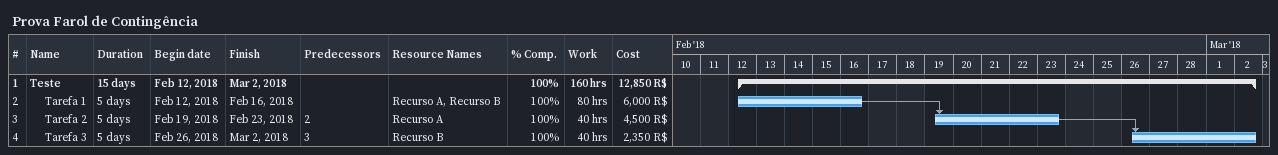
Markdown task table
Prova Farol de Contingência

| ID | Level | Task | Duration | Start | Finish | Predecessors | Resources | % complete | Work (h) | Cost (R$) |
|---|---|---|---|---|---|---|---|---|---|---|
| 1 | 1 | **Teste** | 15d | 2018-02-12 | 2018-03-02 |  |  | 100 | 160 | 12850 |
| 2 | 2 | Tarefa 1 | 5d | 2018-02-12 | 2018-02-16 |  | Recurso A, Recurso B | 100 | 80 | 6000 |
| 3 | 2 | Tarefa 2 | 5d | 2018-02-19 | 2018-02-23 | 2 | Recurso A | 100 | 40 | 4500 |
| 4 | 2 | Tarefa 3 | 5d | 2018-02-26 | 2018-03-02 | 3 | Recurso B | 100 | 40 | 2350 |
